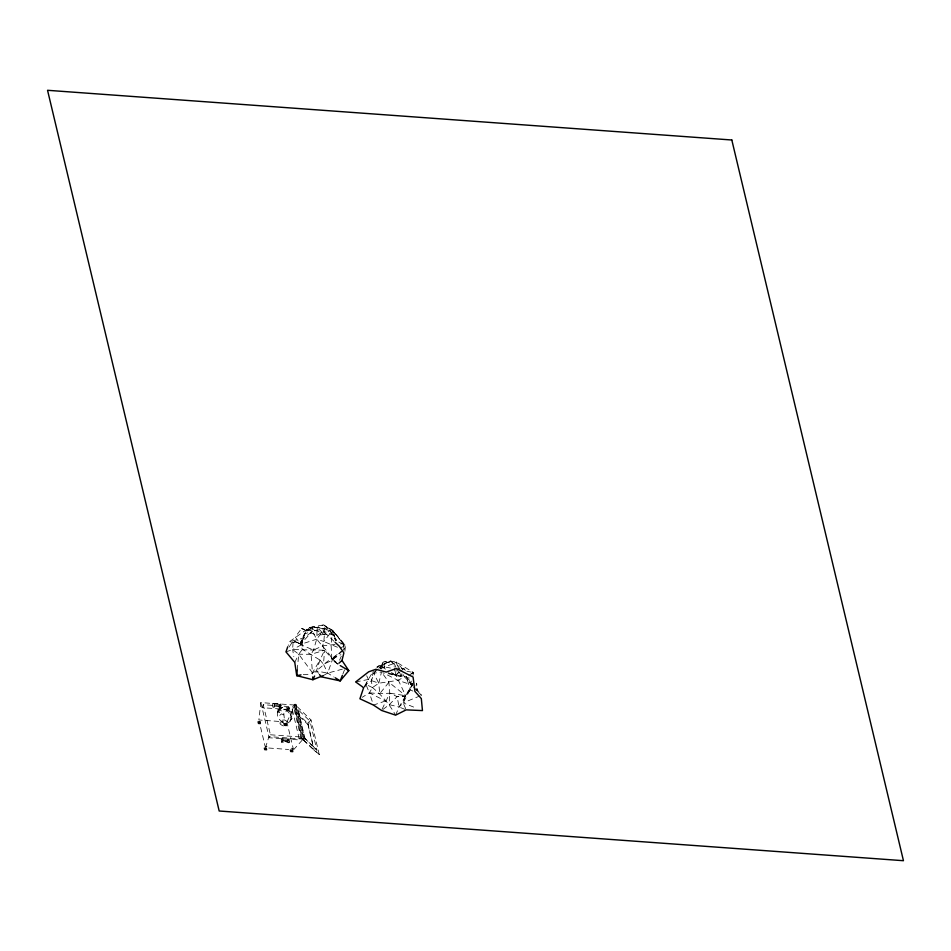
<?xml version="1.0" encoding="UTF-8"?>
<svg xmlns="http://www.w3.org/2000/svg" width="951" height="951" viewBox="0 0 951 951"><rect width="100%" height="100%" fill="white"/><g stroke="black" fill="none" stroke-linecap="round" stroke-linejoin="round"><path stroke-width="0.71" stroke-dasharray="4.75 3.57" d="M296.07 704.584L295.678 711.693L307.637 723.212L314.08 750.28L319.274 754.583L311.036 720.026L295.773 705.309C293.146 706.795 294.275 702.789 296.07 704.584L304.308 739.141L303.524 740.104L302.252 739.735L294.014 705.178M285.835 723.129L288.415 722.701L290.34 721.084L291.375 716.186L290.269 714.51L292.421 718.053L289.984 720.81L292.421 718.053L291.375 716.186M283.018 722.308C278.548 720.121 275.552 714.296 278.477 709.767L282.518 707.413L277.835 709.922L279.796 712.537L277.74 712.144L277.835 709.922L281.615 707.366L289.354 707.829L290.542 713.072L292.29 712.406L291.315 718.861M323.352 675.579L327.667 673.094L332.208 660.339L331.816 658.437L324.576 650.222L322.639 645.848L323.851 641.521L324.85 628.575L323.697 624.878L309.574 627.482L289.508 641.663L288.189 645.491M297.271 669.932L298.721 654.205L302.43 649.295C301.55 642.828 303.868 636.16 306.365 630.335L316.968 630.727L323.922 634.388L333.492 634.745L336.69 640.736M344.892 651.316L345.51 645.432L332.553 630.311L323.697 624.878L317.349 627.339L309.574 627.482L304.344 634.008L300.088 643.637L289.508 641.663L304.118 637.931L312.594 631.143L324.85 628.575L332.553 630.311L343.192 643.672L345.51 645.432L344.012 649.509M293.514 749.828L303.191 739.093L295.095 705.083L260.824 702.599L258.862 719.966L283.434 721.75M396.151 669.884L395.259 675.269L400.93 676.22L405.221 675.353M373.315 670.883L371.318 680.88L372.471 687.585C381.494 694.908 389.125 703.93 394.915 713.975M416.051 685.909L416.633 683.163L417.489 690.081M411.331 681.094L410.547 683.924L412.579 686.075M412.9 675.424L413.685 672.595L396.198 662.051L390.564 661.028L384.061 661.646L376.917 667.162L380.864 666.199L390.564 661.028L393.773 663.536L395.913 667.34M285.978 651.887L292.646 649.569L324.576 650.222L319.988 660.065L315.185 674.782M288.569 710.504L289.354 707.829L285.799 708.543L292.29 712.406L289.175 711.419L287.119 709.173L284.622 708.198M273.008 703.312L272.378 705.428L273.056 707.14L274.494 707.247L274.684 704.013L279.321 704.346L279.13 707.58L280.486 707.675L281.116 705.571L280.438 703.859L273.008 703.312L273.686 705.024L273.056 707.14M274.494 707.247L274.684 704.013M279.13 707.58L279.321 704.346M280.438 703.859L279.808 705.963L280.486 707.675M265.484 747.783L268.931 736.609L303.191 739.093M277.74 712.144L278.477 709.767M290.34 721.084C292.658 716.174 288.593 710.813 283.969 709.173M375.621 669.599L371.318 680.88L365.945 684.458L363.639 687.668L371.924 673.332M342.895 673.974L344.512 669.837M396.638 668.612L400.93 676.22L401.904 673.712M382.136 709.113L389.791 693.196L388.9 682.295L382.314 673.165M263.272 704.703L262.048 707.663L292.361 709.862L293.586 706.902L263.272 704.703L270.441 734.79L269.204 737.75L299.517 739.949L300.754 736.989L293.586 706.902M292.421 750.208L293.17 748.378L287.285 723.652M364.851 687.062L368.429 679.466L366.706 675.757M395.616 715.14L399.087 706.997L411.997 685.041L406.279 676.791L396.139 675.674L388.151 673.677M339.566 660.196L341.29 656.214M412.9 691.092L410.44 689.891L406.279 676.791L412.936 684.233L403.153 702.884L399.087 706.997L389.28 704.679L381.589 710.468M285.942 711.728L287.119 709.173L289.354 707.829M294.774 662.372L298.721 654.205L311.06 654.312L324.576 650.222L323.483 664.19L327.667 673.094L333.932 676.993M286.893 721.999L295.095 705.083M316.909 750.173L313.473 746.713L308.255 724.828L310.014 721.215L298.15 709.779L304.498 738.071L316.909 750.173L310.014 721.215M289.163 646.977L293.146 640.831L300.088 643.637L304.118 637.931L300.254 644.481L302.43 649.295L319.988 660.065L312.451 672.773L312.629 675.555M405.673 708.697L403.153 702.884L404.971 696.489L410.44 689.891L411.997 685.041L404.437 676.755L398.1 680.334L378.783 683.234L372.471 687.585L369.357 692.803L362.283 697.285M281.223 739.688L282.019 738.333L283.469 738.44L282.887 741.447L287.511 741.78L288.105 738.772L289.449 738.879L289.793 741.4L288.985 742.743L281.555 742.208L281.223 739.688L282.661 739.783L283.469 738.44M281.555 742.208L282.364 740.865L282.019 738.333M287.511 741.78L288.105 738.772M288.985 742.743L288.652 740.223L289.449 738.879M380.281 667.84L384.061 661.646L393.773 663.536L396.198 662.051L403.141 669.468M372.471 687.585L365.945 684.458L369.357 692.803L379.722 693.695L389.791 693.196L397.102 696.607L404.971 696.489L405.708 695.716L396.139 675.674L398.493 672.202M380.055 667.554L384.061 661.646L384.228 667.4L385.226 669.73M277.49 711.99L278.821 710.04L281.068 708.97M335.109 644.469L322.639 645.848L313.533 650.08L300.254 644.481L316.671 639.179L323.851 641.521L332.553 630.311L331.079 644.873L331.816 658.437C321.854 664.285 315.649 675.781 302.454 674.604M355.674 681.938L368.429 679.466L378.783 683.234L373.695 673.249L381.494 672.024L378.783 683.234L379.722 693.695L388.9 682.295L405.708 695.716L397.102 696.607L389.28 704.679L389.791 693.196L405.708 695.716L411.997 685.041L398.1 680.334L382.766 672.666M373.695 673.249L377.785 669.219M378.807 668.22L380.864 666.199L390.457 668.042M282.078 720.24L284.42 719.931L286.869 721.25L288.878 719.325M307.637 723.212L311.036 720.026M342.752 650.627L332.208 660.339L323.483 664.19L319.988 660.065M279.749 715.342L281.52 713.868L284.29 715.223L286.453 714.57M338.045 664.024L332.208 660.339L332.042 659.067L341.671 651.364M399.563 671.977L395.259 675.269L386.213 672.072M400.644 671.156L403.878 668.684L405.922 670.538M343.81 649.652L331.816 658.437C326.181 647.465 313.093 639.999 312.178 626.923L317.349 627.339L333.444 631.607L343.192 643.672L344.072 648.879M408.752 675.4L413.685 672.595L406.873 671.24M301.895 644.481L300.254 644.481L312.594 631.143L304.344 634.008L312.178 626.923L324.85 628.575L316.671 639.179L313.533 650.08L311.06 654.312L312.451 672.773L298.721 654.205L292.646 649.569L293.146 640.831L301.895 644.481L292.646 649.569L293.835 656.677M340.529 647.916L345.51 645.432L336.963 641.152M337.831 664.178L332.042 659.067L340.922 654.668M376.917 667.162L390.564 661.028L399.004 668.898M411.046 673.783L413.685 672.595L410.333 673.902M420.176 695.835L403.153 702.884L416.942 708.388M380.495 668.398L393.773 663.536L394.142 666.473M342.372 669.171L327.667 673.094L316.909 671.085L318.621 673.379M380.055 668.339L384.228 667.4L386.439 668.969M283.885 709.779L287.119 709.173L288.367 712.953M412.984 683.626L410.547 683.924L406.279 676.791M340.494 643.946L343.192 643.672L343.68 648.463M401.37 668.636L403.878 668.684L405.839 670.907M273.686 705.024L275.124 705.131M279.76 705.464L281.116 705.571M274.054 706.117L278.691 706.45M270.441 734.79L300.754 736.989M287.297 740.128L288.652 740.223M283.683 740.092L288.319 740.437M282.364 740.865L289.793 741.4M267.005 746.476L265.139 746.345L260.241 725.732M291.137 748.235L293.17 748.378M268.764 748.021L288.64 749.471M412.936 684.233L410.547 683.924L408.799 677.385M277.835 709.922L281.472 710.861M337.439 647.262L323.851 641.521M404.995 709.387L399.087 706.997L397.102 696.607M309.574 627.482L316.968 630.727L316.933 635.577L323.922 634.388L329.854 630.691L333.492 634.745L336.749 641.152M319.274 754.583L302.121 738.749L314.08 750.28M385.559 669.124L380.864 666.199L381.173 669.112M391.443 672.761L396.139 675.674M391.943 672.904L395.259 675.269L394.332 667.935M284.694 724.603C280.818 718.278 276.028 723.152 283.434 725.958M279.737 723.022L281.009 722.95L280.997 721.666M332.042 659.067L337.95 663.334M286.869 721.25L287.749 721.892M333.967 641.247L323.197 631.179L316.933 635.577L301.538 628.528L295.297 636.98L300.088 643.637L306.365 630.335L301.538 628.528L316.968 630.727L317.349 627.339L323.922 634.388L323.197 631.179L333.492 634.745L335.739 640.546L329.854 630.691L323.697 624.878L333.444 631.607L335.739 640.546M299.292 716.186L308.255 724.828M304.498 738.071L313.473 746.713M418.618 692.423L421.495 695.288L416.36 688.655M413.602 687.157L416.645 690.39M416.086 689.059L417.667 691.46M402.974 674.461L404.437 676.755M304.308 739.141L303.036 738.772L302.252 739.735M400.062 669.884L396.198 662.051L397.922 667.21M399.634 672.357L400.93 676.22M298.15 709.779L305.045 738.737M295.773 705.309L303.999 739.866M294.085 705.012L302.18 739.022M292.361 709.862L299.517 739.949M260.824 702.599L269.204 737.75M283.826 713.226L284.42 719.931M282.661 739.783L282.887 741.447M385.428 700.994L373.446 705.071L369.357 692.803L385.428 700.994"/><path stroke-width="1.43" d="M297.271 669.932L296.736 675.65L312.891 679.715L323.352 675.579M338.877 663.251L341.991 660.446L343.87 652.921L339.352 646.276L335.049 642.246M287.749 646.775L285.978 651.887L294.774 662.372L296.736 675.65L301.027 674.865M342.36 675.365L340.208 680.892L321.2 676.815L319.477 674.521M314.615 676.018L312.891 679.715L312.713 676.946M341.991 660.446L348.791 670.633L340.208 680.892L335.192 677.766M340.268 665.617L348.791 670.633M363.639 687.668L359.918 698.771L373.446 705.071L381.589 710.468L395.616 715.14L406.172 709.862L422.458 710.587L421.317 698.581L414.898 691.389L413.079 677.017L396.377 668.529L386.213 672.072L375.883 669.278L368.655 671.822L355.674 681.938L363.639 687.668M731.818 139.999L47.55 90.297L219.182 811.001L903.45 860.703L731.818 139.999M259.956 721.928L258.101 721.797L258.494 723.438L260.348 723.568L259.956 721.928M286.132 723.83L284.099 723.687L284.492 725.328L286.524 725.47L286.132 723.83M266.244 748.306L264.39 748.175L264.735 749.614L266.589 749.757L266.244 748.306M292.421 750.208L290.388 750.054L290.721 751.504L292.765 751.647L292.421 750.208"/></g></svg>
